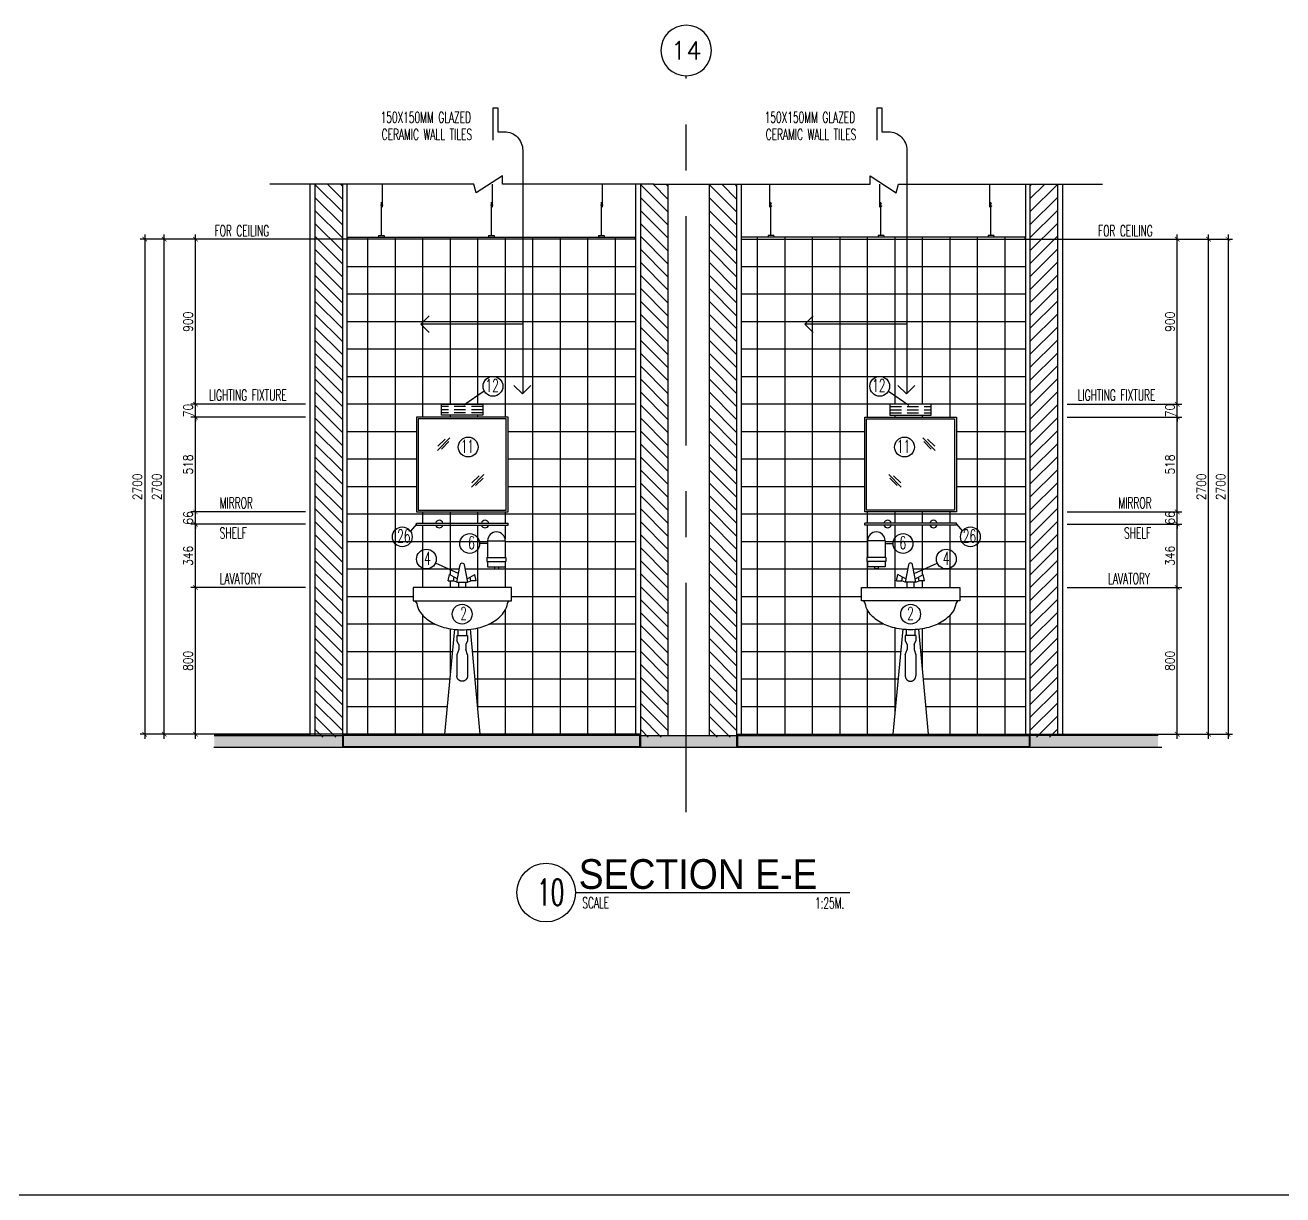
# Model space of a CAD drawing. Extents: x -263967 to -235090, y 196485 to 216410.
# Drawn here: x -257107 to -250248, y 196485 to 202864 of the extents above; entities that cross this region are included whole.
import ezdxf
from ezdxf.enums import TextEntityAlignment as Align

# ---------------------------------------------------------------- set-up
doc = ezdxf.new("R2010")
doc.units = 0
doc.header["$LTSCALE"] = 500
doc.header["$MEASUREMENT"] = 0
doc.linetypes.add('CENTERX2', pattern=[4, 2.5, -0.5, 0.5, -0.5])
doc.linetypes.add('HIDDEN2', pattern=[0.1875, 0.125, -0.0625])
doc.layers.get('0').update_dxf_attribs({"linetype": 'CONTINUOUS'})
doc.layers.get('DEFPOINTS').update_dxf_attribs({"linetype": 'CONTINUOUS'})
for name, color, linetype in [('AX-CR', 2, 'CONTINUOUS'), ('AX-TXT', 2, 'CONTINUOUS'), ('AXES', 11, 'CENTERX2'), ('Dimout', 4, 'CONTINUOUS'), ('DW', 7, 'CONTINUOUS'), ('ELE', 3, 'CONTINUOUS'), ('ELV', 7, 'CONTINUOUS'), ('FIX', 2, 'CONTINUOUS'), ('HATCH', 8, 'CONTINUOUS'), ('HatchA', 11, 'CONTINUOUS'), ('Plaster', 7, 'CONTINUOUS'), ('SANI', 2, 'CONTINUOUS'), ('Tile', 5, 'CONTINUOUS'), ('TITLE', 1, 'CONTINUOUS'), ('TXT', 2, 'CONTINUOUS'), ('TXT1', 2, 'CONTINUOUS'), ('WALL', 6, 'CONTINUOUS'), ('WallPartition', 2, 'CONTINUOUS'), ('Windows', 9, 'CONTINUOUS')]:
    doc.layers.add(name, color=color, linetype=linetype)
doc.styles.add('DIM', font='simplex.shx', dxfattribs={"width": 0.85})
doc.styles.add('ROMANS', font='romans.shx', dxfattribs={"width": 0.6})
doc.styles.add('TTXT', font='swisse.ttf', dxfattribs={"width": 0.9})
doc.dimstyles.new('DIM1-25', dxfattribs={"dimscale": 25, "dimtxt": 2, "dimasz": 1, "dimexe": 1, "dimexo": 1, "dimgap": 0.6, "dimtad": 1, "dimdec": 0, "dimdsep": 46, "dimtxsty": 'DIM', "dimblk1": 'ARCHTICK', "dimblk2": 'ARCHTICK', "dimsah": 1, "dimcen": 0.09, "dimdle": 1, "dimclrd": 256, "dimclrt": 2, "dimadec": 0, "dimazin": 0, "dimtfac": 1, "dimtdec": 0, "dimtix": 1, "dimtmove": 1, "dimatfit": 3, "dimldrblk": 'ARCHTICK', "dimfxl": 0, "dimtvp": 2, "dimtolj": 1, "dimtzin": 0, "dimarcsym": 0})

# ---------------------------------------------------------------- blocks, each defined once
blk = doc.blocks.new('walling')
at = {"layer": 'ELV'}
blk.add_line((0.1363, -1.1797), (-0.4198, -1.1797), dxfattribs=at)
blk.add_lwpolyline([(-0.025, -0.176), (-0.025, 0), (0, 0), (0, -0.1306), (0.0363, -0.1306, -0.414214), (0.1363, -0.2306), (0.1363, -1.5582)], format="xyb", dxfattribs=at)
at = {"layer": 'WALL'}
for p, q in [((-0.4198, -1.1797), (-0.3736, -1.1334)), ((-0.4198, -1.1797), (-0.3736, -1.2259)), ((0.1345, -1.56), (0.0882, -1.5137)), ((0.1345, -1.56), (0.1808, -1.5137))]:
    blk.add_line(p, q, dxfattribs=at)
at = {"layer": 'TXT', "style": 'ROMANS', "width": 0.6}
for s, p in [('150X150MM GLAZED', (-0.639, -0.0816)), ('CERAMIC WALL TILES', (-0.6331, -0.1746))]:
    blk.add_text(s, height=0.06, dxfattribs=at).set_placement(p)
blk = doc.blocks.new('A0-BOX')
at = {"layer": 'TITLE'}
blk.add_line((0, 0), (113.3, 0), dxfattribs=at)
blk = doc.blocks.new('_ARCHTICK')
at = {"color": 0, "linetype": 'ByBlock', "const_width": 0.15}
blk.add_lwpolyline([(-0.5, -0.5), (0.5, 0.5)], dxfattribs=at)
blk = doc.blocks.new('*D272')
at = {"layer": 'DEFPOINTS', "color": 0}
for p in [(-256178.7, 201697.2), (-255205.2, 201697.2), (-255554.3, 200797.2)]:
    blk.add_point(p, dxfattribs=at)
at = {"layer": 'Dimout', "color": 0, "lineweight": -2}
for p, q in [((-255230.2, 201697.2), (-256203.7, 201697.2)), ((-255579.3, 200797.2), (-256203.7, 200797.2))]:
    blk.add_line(p, q, dxfattribs=at)
at = {"layer": 'Dimout', "lineweight": -2}
blk.add_line((-256178.7, 200772.2), (-256178.7, 201722.2), dxfattribs=at)
at = {"layer": 'Dimout', "lineweight": -2, "xscale": 25, "yscale": 25, "zscale": 25}
for p, rotation in [((-256178.7, 201697.2), 90), ((-256178.7, 200797.2), 270)]:
    blk.add_blockref('_ARCHTICK', p, dxfattribs=dict(at, rotation=rotation))
at = {"layer": 'Dimout', "color": 2, "insert": (-256218.7, 201247.2), "char_height": 50, "attachment_point": 5, "rotation": 90, "style": 'DIM'}
blk.add_mtext('\\A1;900', dxfattribs=at)
blk = doc.blocks.new('*D271')
at = {"layer": 'DEFPOINTS', "color": 0}
for p in [(-256349.6, 201697.2), (-256455.4, 198997.2), (-256349.6, 198997.2)]:
    blk.add_point(p, dxfattribs=at)
at = {"layer": 'Dimout', "color": 0, "lineweight": -2}
for p, q in [((-256374.6, 201697.2), (-256480.4, 201697.2)), ((-256374.6, 198997.2), (-256480.4, 198997.2))]:
    blk.add_line(p, q, dxfattribs=at)
at = {"layer": 'Dimout', "lineweight": -2}
blk.add_line((-256455.4, 201722.2), (-256455.4, 198972.2), dxfattribs=at)
at = {"layer": 'Dimout', "lineweight": -2, "xscale": 25, "yscale": 25, "zscale": 25}
for p, rotation in [((-256455.4, 201697.2), 90), ((-256455.4, 198997.2), 270)]:
    blk.add_blockref('_ARCHTICK', p, dxfattribs=dict(at, rotation=rotation))
at = {"layer": 'Dimout', "color": 2, "insert": (-256495.4, 200347.2), "char_height": 50, "attachment_point": 5, "rotation": 90, "style": 'DIM'}
blk.add_mtext('\\A1;2700', dxfattribs=at)
blk = doc.blocks.new('*D270')
at = {"layer": 'DEFPOINTS', "color": 0}
for p in [(-256349.6, 201697.2), (-255205.2, 201697.2), (-255175.4, 198997.2)]:
    blk.add_point(p, dxfattribs=at)
at = {"layer": 'Dimout', "color": 0, "lineweight": -2}
for p, q in [((-255230.2, 201697.2), (-256374.6, 201697.2)), ((-255200.4, 198997.2), (-256374.6, 198997.2))]:
    blk.add_line(p, q, dxfattribs=at)
at = {"layer": 'Dimout', "lineweight": -2}
blk.add_line((-256349.6, 198972.2), (-256349.6, 201722.2), dxfattribs=at)
at = {"layer": 'Dimout', "lineweight": -2, "xscale": 25, "yscale": 25, "zscale": 25}
for p, rotation in [((-256349.6, 201697.2), 90), ((-256349.6, 198997.2), 270)]:
    blk.add_blockref('_ARCHTICK', p, dxfattribs=dict(at, rotation=rotation))
at = {"layer": 'Dimout', "color": 2, "insert": (-256389.6, 200347.2), "char_height": 50, "attachment_point": 5, "rotation": 90, "style": 'DIM'}
blk.add_mtext('\\A1;2700', dxfattribs=at)
blk = doc.blocks.new('A$C753C42D5')
at = {"layer": 'SANI', "linetype": 'Continuous'}
for p, q in [((0.2568, 0.9248), (0.2394, 0.8287)), ((0.2968, 0.8287), (0.2793, 0.9248)), ((0.1923, 0.8373), (0.1985, 0.8714)), ((0.1923, 0.8373), (0.2215, 0.8373)), ((0.225, 0.8568), (0.1985, 0.8714)), ((0.2215, 0.8373), (0.225, 0.8568)), ((0.2394, 0.8287), (0.2215, 0.8373)), ((0.2429, 0.8483), (0.225, 0.8568)), ((0.2968, 0.8287), (0.2394, 0.8287)), ((0.2489, 0.8), (0.2489, 0.8287)), ((0.2872, 0.8), (0.2872, 0.8287)), ((0.2933, 0.8483), (0.3112, 0.8568)), ((0.2968, 0.8287), (0.3147, 0.8373)), ((0.3112, 0.8568), (0.3377, 0.8714)), ((0.3147, 0.8373), (0.3112, 0.8568)), ((0.3439, 0.8373), (0.3147, 0.8373)), ((0.3439, 0.8373), (0.3377, 0.8714)), ((0.2252, 0.5724), (0.1713, 0)), ((0.3109, 0.5724), (0.3648, 0))]:
    blk.add_line(p, q, dxfattribs=at)
at = {"layer": 'SANI', "linetype": 'HIDDEN2'}
for p, q in [((0.2441, 0.57), (0.2441, 0.5382)), ((0.292, 0.57), (0.292, 0.5382)), ((0.2968, 0.5382), (0.2394, 0.5382)), ((0.2394, 0.5382), (0.2394, 0.5094)), ((0.2394, 0.5094), (0.2489, 0.4903)), ((0.2489, 0.4903), (0.2489, 0.4616)), ((0.2872, 0.4903), (0.2968, 0.5094)), ((0.2872, 0.4903), (0.2872, 0.4616)), ((0.2968, 0.5382), (0.2968, 0.5094)), ((0.2394, 0.4328), (0.2489, 0.4616)), ((0.2394, 0.4328), (0.2394, 0.3179)), ((0.2872, 0.4616), (0.2968, 0.4328)), ((0.2968, 0.4328), (0.2968, 0.3179))]:
    blk.add_line(p, q, dxfattribs=at)
at = {"layer": 'SANI', "linetype": 'Continuous'}
blk.add_lwpolyline([(0.5362, 0.8), (0.5362, 0.789), (0.5362, 0.7282), (0, 0.7282), (0, 0.789), (0, 0.8)], close=True, dxfattribs=at)
for points in [[(0.5158, 0.7124, -0.107261), (0.5003, 0.6716, -0.107169), (0.4442, 0.6162, -0.077294), (0.3677, 0.5829, -0.06439), (0.2685, 0.57, -0.06439), (0.1694, 0.5829, -0.077294), (0.0929, 0.6162, -0.107169), (0.0368, 0.6716, -0.107938), (0.0212, 0.7126, -0.000994)], [(0.517, 0.7282, -0.000994), (0.517, 0.7278, -0.145509)]]:
    blk.add_lwpolyline(points, format="xyb", dxfattribs=at)
for centre, radius, start, end in [((0.2681, 0.9226), 0.0115, 9.52728, 170.47272), ((0.0024, 0.709), 0.0191, 10.80776, 88.49148), ((0.5347, 0.709), 0.0191, 89.19364, 170.01956)]:
    blk.add_arc(centre, radius, start, end, dxfattribs=at)
at = {"layer": 'SANI', "linetype": 'HIDDEN2'}
blk.add_arc((0.2681, 0.3179), 0.0287, 180, 0, dxfattribs=at)
blk = doc.blocks.new('*D269')
at = {"layer": 'DEFPOINTS', "color": 0}
for p in [(-256178.7, 200797.2), (-255554.3, 200797.2), (-255554.3, 200727.2)]:
    blk.add_point(p, dxfattribs=at)
at = {"layer": 'Dimout', "color": 0, "lineweight": -2}
for p, q in [((-255579.3, 200797.2), (-256203.7, 200797.2)), ((-255579.3, 200727.2), (-256203.7, 200727.2))]:
    blk.add_line(p, q, dxfattribs=at)
at = {"layer": 'Dimout', "lineweight": -2}
for p, q in [((-256178.7, 200797.2), (-256178.7, 200822.2)), ((-256178.7, 200727.2), (-256178.7, 200797.2)), ((-256178.7, 200727.2), (-256178.7, 200702.2))]:
    blk.add_line(p, q, dxfattribs=at)
at = {"layer": 'Dimout', "lineweight": -2, "xscale": 25, "yscale": 25, "zscale": 25}
for p, rotation in [((-256178.7, 200797.2), 270), ((-256178.7, 200727.2), 90)]:
    blk.add_blockref('_ARCHTICK', p, dxfattribs=dict(at, rotation=rotation))
at = {"layer": 'Dimout', "color": 2, "insert": (-256218.7, 200762.2), "char_height": 50, "attachment_point": 5, "rotation": 90, "style": 'DIM'}
blk.add_mtext('\\A1;70', dxfattribs=at)
blk = doc.blocks.new('*D268')
at = {"layer": 'DEFPOINTS', "color": 0}
for p in [(-256178.7, 200209.5), (-255554.3, 200209.5), (-255554.3, 200143.6)]:
    blk.add_point(p, dxfattribs=at)
at = {"layer": 'Dimout', "lineweight": -2}
for p, q in [((-256178.7, 200209.5), (-256178.7, 200234.5)), ((-256178.7, 200143.6), (-256178.7, 200209.5)), ((-256178.7, 200143.6), (-256178.7, 200118.6))]:
    blk.add_line(p, q, dxfattribs=at)
at = {"layer": 'Dimout', "color": 0, "lineweight": -2}
for p, q in [((-255579.3, 200209.5), (-256203.7, 200209.5)), ((-255579.3, 200143.6), (-256203.7, 200143.6))]:
    blk.add_line(p, q, dxfattribs=at)
at = {"layer": 'Dimout', "lineweight": -2, "xscale": 25, "yscale": 25, "zscale": 25}
for p, rotation in [((-256178.7, 200209.5), 270), ((-256178.7, 200143.6), 90)]:
    blk.add_blockref('_ARCHTICK', p, dxfattribs=dict(at, rotation=rotation))
at = {"layer": 'Dimout', "color": 2, "insert": (-256218.7, 200176.6), "char_height": 50, "attachment_point": 5, "rotation": 90, "style": 'DIM'}
blk.add_mtext('\\A1;66', dxfattribs=at)
blk = doc.blocks.new('*D267')
at = {"layer": 'DEFPOINTS', "color": 0}
for p in [(-256178.7, 200143.6), (-255554.3, 200143.6), (-255554.3, 199797.2)]:
    blk.add_point(p, dxfattribs=at)
at = {"layer": 'Dimout', "lineweight": -2}
blk.add_line((-256178.7, 199772.2), (-256178.7, 200168.6), dxfattribs=at)
at = {"layer": 'Dimout', "color": 0, "lineweight": -2}
for p, q in [((-255579.3, 200143.6), (-256203.7, 200143.6)), ((-255579.3, 199797.2), (-256203.7, 199797.2))]:
    blk.add_line(p, q, dxfattribs=at)
at = {"layer": 'Dimout', "lineweight": -2, "xscale": 25, "yscale": 25, "zscale": 25}
for p, rotation in [((-256178.7, 200143.6), 90), ((-256178.7, 199797.2), 270)]:
    blk.add_blockref('_ARCHTICK', p, dxfattribs=dict(at, rotation=rotation))
at = {"layer": 'Dimout', "color": 2, "insert": (-256218.7, 199970.4), "char_height": 50, "attachment_point": 5, "rotation": 90, "style": 'DIM'}
blk.add_mtext('\\A1;346', dxfattribs=at)
blk = doc.blocks.new('*D266')
at = {"layer": 'DEFPOINTS', "color": 0}
for p in [(-256178.7, 199797.2), (-255554.3, 199797.2), (-255175.4, 198997.2)]:
    blk.add_point(p, dxfattribs=at)
at = {"layer": 'Dimout', "lineweight": -2}
blk.add_line((-256178.7, 198972.2), (-256178.7, 199822.2), dxfattribs=at)
at = {"layer": 'Dimout', "color": 0, "lineweight": -2}
for p, q in [((-255579.3, 199797.2), (-256203.7, 199797.2)), ((-255200.4, 198997.2), (-256203.7, 198997.2))]:
    blk.add_line(p, q, dxfattribs=at)
at = {"layer": 'Dimout', "lineweight": -2, "xscale": 25, "yscale": 25, "zscale": 25}
for p, rotation in [((-256178.7, 199797.2), 90), ((-256178.7, 198997.2), 270)]:
    blk.add_blockref('_ARCHTICK', p, dxfattribs=dict(at, rotation=rotation))
at = {"layer": 'Dimout', "color": 2, "insert": (-256218.7, 199397.2), "char_height": 50, "attachment_point": 5, "rotation": 90, "style": 'DIM'}
blk.add_mtext('\\A1;800', dxfattribs=at)
blk = doc.blocks.new('*D265')
at = {"layer": 'DEFPOINTS', "color": 0}
for p in [(-256178.7, 200727.2), (-255554.3, 200727.2), (-255554.3, 200209.5)]:
    blk.add_point(p, dxfattribs=at)
at = {"layer": 'Dimout', "color": 0, "lineweight": -2}
for p, q in [((-255579.3, 200727.2), (-256203.7, 200727.2)), ((-255579.3, 200209.5), (-256203.7, 200209.5))]:
    blk.add_line(p, q, dxfattribs=at)
at = {"layer": 'Dimout', "lineweight": -2}
blk.add_line((-256178.7, 200184.5), (-256178.7, 200752.2), dxfattribs=at)
at = {"layer": 'Dimout', "lineweight": -2, "xscale": 25, "yscale": 25, "zscale": 25}
for p, rotation in [((-256178.7, 200727.2), 90), ((-256178.7, 200209.5), 270)]:
    blk.add_blockref('_ARCHTICK', p, dxfattribs=dict(at, rotation=rotation))
at = {"layer": 'Dimout', "color": 2, "insert": (-256218.7, 200468.4), "char_height": 50, "attachment_point": 5, "rotation": 90, "style": 'DIM'}
blk.add_mtext('\\A1;518', dxfattribs=at)
blk = doc.blocks.new('GAN')
for p, q in [((-0.0212, 0.1644), (-0.0212, 0.29)), ((-0.0155, 0.01), (-0.0155, 0.1918)), ((0, 0.01), (-0.031, 0.01)), ((-0.031, 0.01), (-0.031, 0)), ((0, 0.01), (0, 0))]:
    blk.add_line(p, q)
blk.add_lwpolyline([(-0.0118, 0.184), (-0.024, 0.1754), (-0.0113, 0.1703)])
blk = doc.blocks.new('AXU')
at = {"layer": 'AX-CR'}
blk.add_circle((0, 350), 350, dxfattribs=at)
at = {"layer": 'AX-TXT', "style": 'ROMANS'}
blk.add_attdef('AX', text='', height=250, dxfattribs=at).set_placement((0, 350), align=Align.MIDDLE)
blk = doc.blocks.new('*D258')
at = {"layer": 'DEFPOINTS', "color": 0}
for p in [(-251797.5, 201697.2), (-250653.1, 201697.2), (-251827.2, 198997.2)]:
    blk.add_point(p, dxfattribs=at)
at = {"layer": 'Dimout', "color": 0, "lineweight": -2}
for p, q in [((-251772.5, 201697.2), (-250628.1, 201697.2)), ((-251802.2, 198997.2), (-250628.1, 198997.2))]:
    blk.add_line(p, q, dxfattribs=at)
at = {"layer": 'Dimout', "lineweight": -2}
blk.add_line((-250653.1, 198972.2), (-250653.1, 201722.2), dxfattribs=at)
at = {"layer": 'Dimout', "lineweight": -2, "xscale": 25, "yscale": 25, "zscale": 25}
for p, rotation in [((-250653.1, 201697.2), 90), ((-250653.1, 198997.2), 270)]:
    blk.add_blockref('_ARCHTICK', p, dxfattribs=dict(at, rotation=rotation))
at = {"layer": 'Dimout', "color": 2, "insert": (-250693.1, 200347.2), "char_height": 50, "attachment_point": 5, "rotation": 90, "style": 'DIM'}
blk.add_mtext('\\A1;2700', dxfattribs=at)
blk = doc.blocks.new('*D257')
at = {"layer": 'DEFPOINTS', "color": 0}
for p in [(-250653.1, 201697.2), (-250653.1, 198997.2), (-250547.3, 198997.2)]:
    blk.add_point(p, dxfattribs=at)
at = {"layer": 'Dimout', "color": 0, "lineweight": -2}
for p, q in [((-250628.1, 201697.2), (-250522.3, 201697.2)), ((-250628.1, 198997.2), (-250522.3, 198997.2))]:
    blk.add_line(p, q, dxfattribs=at)
at = {"layer": 'Dimout', "lineweight": -2}
blk.add_line((-250547.3, 201722.2), (-250547.3, 198972.2), dxfattribs=at)
at = {"layer": 'Dimout', "lineweight": -2, "xscale": 25, "yscale": 25, "zscale": 25}
for p, rotation in [((-250547.3, 201697.2), 90), ((-250547.3, 198997.2), 270)]:
    blk.add_blockref('_ARCHTICK', p, dxfattribs=dict(at, rotation=rotation))
at = {"layer": 'Dimout', "color": 2, "insert": (-250587.3, 200347.2), "char_height": 50, "attachment_point": 5, "rotation": 90, "style": 'DIM'}
blk.add_mtext('\\A1;2700', dxfattribs=at)
blk = doc.blocks.new('*D256')
at = {"layer": 'DEFPOINTS', "color": 0}
for p in [(-251797.5, 201697.2), (-250824, 201697.2), (-251450.3, 200797.2)]:
    blk.add_point(p, dxfattribs=at)
at = {"layer": 'Dimout', "color": 0, "lineweight": -2}
for p, q in [((-251772.5, 201697.2), (-250799, 201697.2)), ((-251425.3, 200797.2), (-250799, 200797.2))]:
    blk.add_line(p, q, dxfattribs=at)
at = {"layer": 'Dimout', "lineweight": -2}
blk.add_line((-250824, 200772.2), (-250824, 201722.2), dxfattribs=at)
at = {"layer": 'Dimout', "lineweight": -2, "xscale": 25, "yscale": 25, "zscale": 25}
for p, rotation in [((-250824, 201697.2), 90), ((-250824, 200797.2), 270)]:
    blk.add_blockref('_ARCHTICK', p, dxfattribs=dict(at, rotation=rotation))
at = {"layer": 'Dimout', "color": 2, "insert": (-250864, 201247.2), "char_height": 50, "attachment_point": 5, "rotation": 90, "style": 'DIM'}
blk.add_mtext('\\A1;900', dxfattribs=at)
blk = doc.blocks.new('*D255')
at = {"layer": 'DEFPOINTS', "color": 0}
for p in [(-251450.3, 200727.2), (-250824, 200727.2), (-251450.3, 200209.5)]:
    blk.add_point(p, dxfattribs=at)
at = {"layer": 'Dimout', "color": 0, "lineweight": -2}
for p, q in [((-251425.3, 200727.2), (-250799, 200727.2)), ((-251425.3, 200209.5), (-250799, 200209.5))]:
    blk.add_line(p, q, dxfattribs=at)
at = {"layer": 'Dimout', "lineweight": -2}
blk.add_line((-250824, 200184.5), (-250824, 200752.2), dxfattribs=at)
at = {"layer": 'Dimout', "lineweight": -2, "xscale": 25, "yscale": 25, "zscale": 25}
for p, rotation in [((-250824, 200727.2), 90), ((-250824, 200209.5), 270)]:
    blk.add_blockref('_ARCHTICK', p, dxfattribs=dict(at, rotation=rotation))
at = {"layer": 'Dimout', "color": 2, "insert": (-250864, 200468.4), "char_height": 50, "attachment_point": 5, "rotation": 90, "style": 'DIM'}
blk.add_mtext('\\A1;518', dxfattribs=at)
blk = doc.blocks.new('*D254')
at = {"layer": 'DEFPOINTS', "color": 0}
for p in [(-251450.3, 199797.2), (-250824, 199797.2), (-251827.2, 198997.2)]:
    blk.add_point(p, dxfattribs=at)
at = {"layer": 'Dimout', "lineweight": -2}
blk.add_line((-250824, 198972.2), (-250824, 199822.2), dxfattribs=at)
at = {"layer": 'Dimout', "color": 0, "lineweight": -2}
for p, q in [((-251425.3, 199797.2), (-250799, 199797.2)), ((-251802.2, 198997.2), (-250799, 198997.2))]:
    blk.add_line(p, q, dxfattribs=at)
at = {"layer": 'Dimout', "lineweight": -2, "xscale": 25, "yscale": 25, "zscale": 25}
for p, rotation in [((-250824, 199797.2), 90), ((-250824, 198997.2), 270)]:
    blk.add_blockref('_ARCHTICK', p, dxfattribs=dict(at, rotation=rotation))
at = {"layer": 'Dimout', "color": 2, "insert": (-250864, 199397.2), "char_height": 50, "attachment_point": 5, "rotation": 90, "style": 'DIM'}
blk.add_mtext('\\A1;800', dxfattribs=at)
blk = doc.blocks.new('*D253')
at = {"layer": 'DEFPOINTS', "color": 0}
for p in [(-251450.3, 200143.6), (-250824, 200143.6), (-251450.3, 199797.2)]:
    blk.add_point(p, dxfattribs=at)
at = {"layer": 'Dimout', "lineweight": -2}
blk.add_line((-250824, 199772.2), (-250824, 200168.6), dxfattribs=at)
at = {"layer": 'Dimout', "color": 0, "lineweight": -2}
for p, q in [((-251425.3, 200143.6), (-250799, 200143.6)), ((-251425.3, 199797.2), (-250799, 199797.2))]:
    blk.add_line(p, q, dxfattribs=at)
at = {"layer": 'Dimout', "lineweight": -2, "xscale": 25, "yscale": 25, "zscale": 25}
for p, rotation in [((-250824, 200143.6), 90), ((-250824, 199797.2), 270)]:
    blk.add_blockref('_ARCHTICK', p, dxfattribs=dict(at, rotation=rotation))
at = {"layer": 'Dimout', "color": 2, "insert": (-250864, 199970.4), "char_height": 50, "attachment_point": 5, "rotation": 90, "style": 'DIM'}
blk.add_mtext('\\A1;346', dxfattribs=at)
blk = doc.blocks.new('*D252')
at = {"layer": 'DEFPOINTS', "color": 0}
for p in [(-251450.3, 200209.5), (-250824, 200209.5), (-251450.3, 200143.6)]:
    blk.add_point(p, dxfattribs=at)
at = {"layer": 'Dimout', "lineweight": -2}
for p, q in [((-250824, 200209.5), (-250824, 200234.5)), ((-250824, 200143.6), (-250824, 200209.5)), ((-250824, 200143.6), (-250824, 200118.6))]:
    blk.add_line(p, q, dxfattribs=at)
at = {"layer": 'Dimout', "color": 0, "lineweight": -2}
for p, q in [((-251425.3, 200209.5), (-250799, 200209.5)), ((-251425.3, 200143.6), (-250799, 200143.6))]:
    blk.add_line(p, q, dxfattribs=at)
at = {"layer": 'Dimout', "lineweight": -2, "xscale": 25, "yscale": 25, "zscale": 25}
for p, rotation in [((-250824, 200209.5), 270), ((-250824, 200143.6), 90)]:
    blk.add_blockref('_ARCHTICK', p, dxfattribs=dict(at, rotation=rotation))
at = {"layer": 'Dimout', "color": 2, "insert": (-250864, 200176.6), "char_height": 50, "attachment_point": 5, "rotation": 90, "style": 'DIM'}
blk.add_mtext('\\A1;66', dxfattribs=at)
blk = doc.blocks.new('*D251')
at = {"layer": 'DEFPOINTS', "color": 0}
for p in [(-251450.3, 200797.2), (-250824, 200797.2), (-251450.3, 200727.2)]:
    blk.add_point(p, dxfattribs=at)
at = {"layer": 'Dimout', "color": 0, "lineweight": -2}
for p, q in [((-251425.3, 200797.2), (-250799, 200797.2)), ((-251425.3, 200727.2), (-250799, 200727.2))]:
    blk.add_line(p, q, dxfattribs=at)
at = {"layer": 'Dimout', "lineweight": -2}
for p, q in [((-250824, 200797.2), (-250824, 200822.2)), ((-250824, 200727.2), (-250824, 200797.2)), ((-250824, 200727.2), (-250824, 200702.2))]:
    blk.add_line(p, q, dxfattribs=at)
at = {"layer": 'Dimout', "lineweight": -2, "xscale": 25, "yscale": 25, "zscale": 25}
for p, rotation in [((-250824, 200797.2), 270), ((-250824, 200727.2), 90)]:
    blk.add_blockref('_ARCHTICK', p, dxfattribs=dict(at, rotation=rotation))
at = {"layer": 'Dimout', "color": 2, "insert": (-250864, 200762.2), "char_height": 50, "attachment_point": 5, "rotation": 90, "style": 'DIM'}
blk.add_mtext('\\A1;70', dxfattribs=at)

msp = doc.modelspace()

# ---------------------------------------------------------------- hatches: boundary and pattern name
at = {"layer": 'HatchA'}
h = msp.add_hatch(dxfattribs=at)
h.set_pattern_fill('ANSI31', color=256, scale=400, style=0)
h.set_pattern_definition([(135, (-463244.975, -1469.47), (35.355339, 35.355339), [])])
h.paths.add_polyline_path([(-255527.3, 201997.2), (-255377.3, 201997.2), (-255377.3, 198982.2), (-255527.3, 198982.2)])
h = msp.add_hatch(dxfattribs=at)
h.set_pattern_fill('ANSI31', color=256, scale=400, style=0)
h.set_pattern_definition([(135, (-461469.975, -1469.47), (35.355339, 35.355339), [])])
h.paths.add_polyline_path([(-253752.3, 201997.2), (-253602.3, 201997.2), (-253602.3, 198982.2), (-253752.3, 198982.2)])
h = msp.add_hatch(dxfattribs=at)
h.set_pattern_fill('ANSI31', color=256, scale=400, style=0)
h.set_pattern_definition([(135, (-461094.975, -1469.47), (35.355339, 35.355339), [])])
h.paths.add_polyline_path([(-253377.3, 201997.2), (-253227.3, 201997.2), (-253227.3, 198982.2), (-253377.3, 198982.2)])
h = msp.add_hatch(dxfattribs=at)
h.set_pattern_fill('ANSI31', color=256, scale=400, style=0)
h.set_pattern_definition([(45, (-43759.71, -1469.47), (-35.355339, 35.355339), [])])
h.paths.add_polyline_path([(-251477.3, 201997.2), (-251627.3, 201997.2), (-251627.3, 198982.2), (-251477.3, 198982.2)])
at = {"layer": 'Windows'}
h = msp.add_hatch(dxfattribs=at)
h.set_pattern_fill('AR-SAND', color=256, scale=25, style=0)
h.set_pattern_definition([(37.5, (-754.01, 0), (-1.574834, 48.170594), [0, -38, 0, -42.5, 0, -40.625]), (7.5, (-754.01, 0), (44.244418, 70.553652), [0, -20.5, 0, -34.25, 0, -13.125]), (327.5, (-784.76, 0), (77.8535465, 0.1414763), [0, -12.5, 0, -45, 0, -58.75]), (317.5, (-784.76, 0), (75.153165, 21.941889), [0, -6.25, 0, -29.5, 0, -33.75])])
h.paths.add_polyline_path([(-255377.3, 198991.2), (-256076.2, 198991.2), (-256076.2, 198927.2), (-255377.3, 198927.2)])
h.paths.add_polyline_path([(-253756.3, 198991.2), (-255373.3, 198991.2), (-255373.3, 198931.2), (-253756.3, 198931.2)])
h.paths.add_polyline_path([(-253502.3, 198991.2), (-253752.3, 198991.2), (-253752.3, 198927.2), (-253502.3, 198927.2)])
h.paths.add_polyline_path([(-253227.3, 198991.2), (-253502.3, 198991.2), (-253502.3, 198927.2), (-253227.3, 198927.2)])
h.paths.add_polyline_path([(-251631.3, 198991.2), (-253223.3, 198991.2), (-253223.3, 198931.2), (-251631.3, 198931.2)])
h.paths.add_polyline_path([(-250928.5, 198991.2), (-251627.3, 198991.2), (-251627.3, 198927.2), (-250928.5, 198927.2)])

# ---------------------------------------------------------------- linework, layer by layer
for p, q in [((-255348.6, 201707.2), (-253783.1, 201707.2)), ((-251656.1, 201707.2), (-253202.3, 201707.2))]:
    msp.add_line(p, q)
at = {"layer": 'AXES'}
msp.add_line((-253502.3, 198572.5), (-253502.3, 202588.3), dxfattribs=at)
at = {"layer": 'DW'}
for p, q in [((-254603.2, 200868.6), (-254715.3, 200792.8)), ((-252399.5, 200868.6), (-252287.4, 200792.8)), ((-254974, 200143.6), (-255006.5, 200104.9)), ((-252028.7, 200143.6), (-251996.2, 200104.9)), ((-254585.1, 200037.3), (-254629, 200037.3)), ((-252417.5, 200037.3), (-252373.7, 200037.3)), ((-254744, 199874), (-254869.8, 199930.4)), ((-252258.7, 199874), (-252132.9, 199930.4))]:
    msp.add_line(p, q, dxfattribs=at)
at = {"layer": 'ELE'}
for points in [[(-253678.3, 201997.2), (-254505, 201997.2), (-254505, 202042.4), (-254648.4, 201949), (-254660.3, 201997.2), (-254660.3, 201997.2), (-255772.2, 201997.2)], [(-253676.3, 201997.2), (-252499.7, 201997.2), (-252499.7, 202042.4), (-252356.3, 201949), (-252344.4, 201997.2), (-252344.4, 201997.2), (-251232.5, 201997.2)]]:
    msp.add_lwpolyline(points, dxfattribs=at)
at = {"layer": 'FIX'}
for p, q in [((-254858.7, 200545.2), (-254791.1, 200612.9)), ((-254856.3, 200567.4), (-254816.9, 200606.7)), ((-254836.6, 200552.6), (-254796, 200593.2)), ((-252144, 200545.2), (-252211.6, 200612.9)), ((-252166.1, 200552.6), (-252206.7, 200593.2)), ((-252146.4, 200567.4), (-252185.8, 200606.7)), ((-254673.1, 200345.5), (-254605.4, 200413.2)), ((-254670.6, 200367.6), (-254631.3, 200407)), ((-254651, 200352.9), (-254610.4, 200393.5)), ((-252329.6, 200345.5), (-252397.2, 200413.2)), ((-252351.7, 200352.9), (-252392.3, 200393.5)), ((-252332, 200367.6), (-252371.4, 200407))]:
    msp.add_line(p, q, dxfattribs=at)
at = {"layer": 'FIX', "color": 2}
for p, q in [((-254974, 200138.2), (-254974, 200149)), ((-254974, 200149), (-254474, 200149)), ((-254974, 200138.2), (-254474, 200138.2)), ((-254474, 200138.2), (-254474, 200149)), ((-252028.7, 200149), (-252528.7, 200149)), ((-252528.7, 200138.2), (-252528.7, 200149)), ((-252028.7, 200138.2), (-252528.7, 200138.2)), ((-252028.7, 200138.2), (-252028.7, 200149))]:
    msp.add_line(p, q, dxfattribs=at)
for points in [[(-254974, 200727.2), (-254974, 200209.5), (-254474, 200209.5), (-254474, 200727.2)], [(-254964, 200717.2), (-254964, 200219.5), (-254484, 200219.5), (-254484, 200717.2)], [(-252028.7, 200727.2), (-252028.7, 200209.5), (-252528.7, 200209.5), (-252528.7, 200727.2)], [(-252038.7, 200717.2), (-252038.7, 200219.5), (-252518.7, 200219.5), (-252518.7, 200717.2)]]:
    msp.add_lwpolyline(points, close=True, dxfattribs=at)
for centre in [(-254556, 200894.7), (-252446.7, 200894.7), (-254691.2, 200563.7), (-252311.5, 200563.7), (-255050.6, 200073.8), (-254683, 200037.3), (-252319.7, 200037.3), (-251952.1, 200073.8), (-254919, 199952.5), (-252083.6, 199952.5), (-254724.3, 199652.1), (-252278.4, 199652.1)]:
    msp.add_circle(centre, 54, dxfattribs=at)
for centre, start, end in [((-254849, 200143.6), 15.20227, 164.79773), ((-254599, 200143.6), 15.20227, 164.79773), ((-252403.7, 200143.6), 15.20227, 164.79773), ((-252153.7, 200143.6), 15.20227, 164.79773), ((-254849, 200143.6), 195.20227, 344.79773), ((-254599, 200143.6), 195.20227, 344.79773), ((-252403.7, 200143.6), 195.20227, 344.79773), ((-252153.7, 200143.6), 195.20227, 344.79773)]:
    msp.add_arc(centre, 20.6, start, end, dxfattribs=at)
at = {"layer": 'HATCH', "linetype": 'HIDDEN2'}
for p, q in [((-254611.5, 200785.2), (-254836.5, 200785.2)), ((-252391.2, 200785.2), (-252166.2, 200785.2)), ((-254611.5, 200767.2), (-254836.5, 200767.2)), ((-254611.5, 200749.2), (-254836.5, 200749.2)), ((-252391.2, 200767.2), (-252166.2, 200767.2)), ((-252391.2, 200749.2), (-252166.2, 200749.2))]:
    msp.add_line(p, q, dxfattribs=at)
at = {"layer": 'Plaster'}
for p, q in [((-255554.3, 201997.2), (-255554.3, 198991.2)), ((-255352.3, 201997.2), (-255352.3, 198997.2)), ((-253779.3, 201997.2), (-253779.3, 198997.2)), ((-253202.3, 201997.2), (-253202.3, 198997.2)), ((-251652.3, 201997.2), (-251652.3, 198997.2)), ((-251450.3, 201997.2), (-251450.3, 198997.2)), ((-255348.6, 201707.2), (-255348.6, 201697.2)), ((-255348.6, 201707.2), (-255348.6, 201697.2)), ((-253783.1, 201707.2), (-253783.1, 201697.2)), ((-253783.1, 201707.2), (-253783.1, 201697.2)), ((-251656.1, 201707.2), (-251656.1, 201697.2)), ((-251656.1, 201707.2), (-251656.1, 201697.2)), ((-256076.2, 198994.2), (-255554.3, 198994.2)), ((-253752.3, 198997.2), (-255377.3, 198997.2)), ((-253752.3, 198991.2), (-255377.3, 198991.2)), ((-253227.3, 198997.2), (-251627.3, 198997.2)), ((-253227.3, 198991.2), (-251627.3, 198991.2)), ((-250928.5, 198994.2), (-251477.3, 198994.2))]:
    msp.add_line(p, q, dxfattribs=at)
at = {"layer": 'SANI'}
for p, q in [((-254856.6, 200727.2), (-254874.7, 200727.2)), ((-252146.1, 200727.2), (-252128, 200727.2)), ((-254585.1, 200052.9), (-254585.1, 199961.9)), ((-254585.1, 200052.9), (-254489.3, 200052.9)), ((-254489.3, 200052.9), (-254489.3, 199961.9)), ((-252417.5, 200052.9), (-252513.4, 200052.9)), ((-252513.4, 200052.9), (-252513.4, 199961.9)), ((-252417.5, 200052.9), (-252417.5, 199961.9)), ((-254589, 199961.9), (-254589, 199938.8)), ((-254589, 199961.9), (-254485.4, 199961.9)), ((-254485.4, 199961.9), (-254485.4, 199938.8)), ((-252413.7, 199961.9), (-252517.3, 199961.9)), ((-252517.3, 199961.9), (-252517.3, 199938.8)), ((-252413.7, 199961.9), (-252413.7, 199938.8)), ((-254589, 199938.8), (-254485.4, 199938.8)), ((-254585.1, 199938.8), (-254585.1, 199910.5)), ((-254585.1, 199910.5), (-254489.3, 199910.5)), ((-254547.7, 199910.5), (-254547.7, 199899)), ((-254547.7, 199899), (-254526.6, 199899)), ((-254526.6, 199910.5), (-254526.6, 199899)), ((-254489.3, 199938.8), (-254489.3, 199910.5)), ((-252413.7, 199938.8), (-252517.3, 199938.8)), ((-252513.4, 199938.8), (-252513.4, 199910.5)), ((-252417.5, 199910.5), (-252513.4, 199910.5)), ((-252476, 199910.5), (-252476, 199899)), ((-252454.9, 199899), (-252476, 199899)), ((-252454.9, 199910.5), (-252454.9, 199899)), ((-252417.5, 199938.8), (-252417.5, 199910.5))]:
    msp.add_line(p, q, dxfattribs=at)
at = {"layer": 'SANI', "color": 6}
msp.add_line((-254106.4, 198133.5), (-252610.3, 198133.5), dxfattribs=at)
at = {"layer": 'SANI'}
for points in [[(-254611.5, 200737.2), (-254836.5, 200737.2), (-254836.5, 200797.2), (-254611.5, 200797.2)], [(-252391.2, 200737.2), (-252166.2, 200737.2), (-252166.2, 200797.2), (-252391.2, 200797.2)]]:
    msp.add_lwpolyline(points, close=True, dxfattribs=at)
for centre in [(-254537.2, 200052.9), (-252465.5, 200052.9)]:
    msp.add_arc(centre, 47.9, 0, 180, dxfattribs=at)
at = {"layer": 'Tile'}
for p, q in [((-253779.3, 201697.2), (-255352.3, 201697.2)), ((-255239.8, 201707.2), (-255239.8, 198997.2)), ((-255089.8, 201707.2), (-255089.8, 198997.2)), ((-254939.8, 201707.2), (-254939.8, 200727.2)), ((-254789.8, 201707.2), (-254789.8, 200797.2)), ((-254639.8, 201707.2), (-254639.8, 200797.2)), ((-254489.8, 201707.2), (-254489.8, 200727.2)), ((-254339.8, 201707.2), (-254339.8, 198997.2)), ((-254189.8, 201707.2), (-254189.8, 198997.2)), ((-254039.8, 201707.2), (-254039.8, 198997.2)), ((-253889.8, 201707.2), (-253889.8, 198997.2)), ((-253202.3, 201697.2), (-251652.3, 201697.2)), ((-253114.8, 201707.2), (-253114.8, 198997.2)), ((-252964.8, 201707.2), (-252964.8, 198997.2)), ((-252814.8, 201707.2), (-252814.8, 198997.2)), ((-252664.8, 201707.2), (-252664.8, 198997.2)), ((-252514.8, 201707.2), (-252514.8, 200727.2)), ((-252364.8, 201707.2), (-252364.8, 200797.2)), ((-252214.8, 201707.2), (-252214.8, 200797.2)), ((-252064.8, 201707.2), (-252064.8, 200727.2)), ((-251914.8, 201707.2), (-251914.8, 198997.2)), ((-251764.8, 201707.2), (-251764.8, 198997.2)), ((-253779.3, 201547.2), (-255352.3, 201547.2)), ((-251652.3, 201547.2), (-253202.3, 201547.2)), ((-253779.3, 201397.2), (-255352.3, 201397.2)), ((-251652.3, 201397.2), (-253202.3, 201397.2)), ((-253779.3, 201247.2), (-255352.3, 201247.2)), ((-251652.3, 201247.2), (-253202.3, 201247.2)), ((-253779.3, 201097.2), (-255352.3, 201097.2)), ((-251652.3, 201097.2), (-253202.3, 201097.2)), ((-253779.3, 200947.2), (-255352.3, 200947.2)), ((-251652.3, 200947.2), (-253202.3, 200947.2)), ((-253779.3, 200797.2), (-255352.3, 200797.2)), ((-251652.3, 200797.2), (-253202.3, 200797.2)), ((-254789.8, 200737.2), (-254789.8, 200727.2)), ((-254639.8, 200737.2), (-254639.8, 200727.2)), ((-252364.8, 200737.2), (-252364.8, 200727.2)), ((-252214.8, 200737.2), (-252214.8, 200727.2)), ((-254974, 200647.2), (-255352.3, 200647.2)), ((-253779.3, 200647.2), (-254474, 200647.2)), ((-252528.7, 200647.2), (-253202.3, 200647.2)), ((-251652.3, 200647.2), (-252028.7, 200647.2)), ((-254974, 200497.2), (-255352.3, 200497.2)), ((-253779.3, 200497.2), (-254474, 200497.2)), ((-252528.7, 200497.2), (-253202.3, 200497.2)), ((-251652.3, 200497.2), (-252028.7, 200497.2)), ((-254974, 200347.2), (-255352.3, 200347.2)), ((-253779.3, 200347.2), (-254474, 200347.2)), ((-252528.7, 200347.2), (-253202.3, 200347.2)), ((-251652.3, 200347.2), (-252028.7, 200347.2)), ((-253779.3, 200197.2), (-255352.3, 200197.2)), ((-254939.8, 200209.5), (-254939.8, 200149)), ((-254789.8, 200209.5), (-254789.8, 199866.5)), ((-254639.8, 200209.5), (-254639.8, 200149)), ((-254489.8, 200209.5), (-254489.8, 200149)), ((-251652.3, 200197.2), (-253202.3, 200197.2)), ((-252514.8, 200209.5), (-252514.8, 200149)), ((-252364.8, 200209.5), (-252364.8, 200149)), ((-252214.8, 200209.5), (-252214.8, 200149)), ((-252064.8, 200209.5), (-252064.8, 200149)), ((-254939.8, 200138.2), (-254939.8, 199797.2)), ((-254639.8, 200138.2), (-254639.8, 199797.2)), ((-254489.8, 200138.2), (-254489.8, 200060.4)), ((-252514.8, 200138.2), (-252514.8, 199961.9)), ((-252364.8, 200138.2), (-252364.8, 199797.2)), ((-252214.8, 200138.2), (-252214.8, 199865.4)), ((-252064.8, 200138.2), (-252064.8, 199797.2)), ((-254585.1, 200047.2), (-255352.3, 200047.2)), ((-253779.3, 200047.2), (-254489.3, 200047.2)), ((-252513.4, 200047.2), (-253202.3, 200047.2)), ((-251652.3, 200047.2), (-252417.5, 200047.2)), ((-254739.8, 199897.2), (-255352.3, 199897.2)), ((-253779.3, 199897.2), (-254708.2, 199897.2)), ((-254489.8, 199910.5), (-254489.8, 199797.2)), ((-252294.4, 199897.2), (-253202.3, 199897.2)), ((-252514.8, 199938.8), (-252514.8, 199797.2)), ((-251652.3, 199897.2), (-252262.9, 199897.2)), ((-254789.8, 199834.5), (-254789.8, 199797.2)), ((-252214.8, 199834.5), (-252214.8, 199797.2)), ((-254992.1, 199747.2), (-255352.3, 199747.2)), ((-253779.3, 199747.2), (-254455.9, 199747.2)), ((-252546.8, 199747.2), (-253202.3, 199747.2)), ((-251652.3, 199747.2), (-252010.6, 199747.2)), ((-252514.8, 199677.2), (-252514.8, 198997.2)), ((-254939.8, 199649.5), (-254939.8, 198997.2)), ((-254489.8, 199673.6), (-254489.8, 198997.2)), ((-252064.8, 199647.7), (-252064.8, 198997.2)), ((-254870.7, 199597.2), (-255352.3, 199597.2)), ((-254789.8, 199572.8), (-254789.8, 199325.6)), ((-254639.8, 199576.5), (-254639.8, 199130.9)), ((-253779.3, 199597.2), (-254578.2, 199597.2)), ((-252424.4, 199597.2), (-253202.3, 199597.2)), ((-252364.8, 199577), (-252364.8, 199109.7)), ((-252214.8, 199572.4), (-252214.8, 199346.8)), ((-251652.3, 199597.2), (-252132, 199597.2)), ((-254778.4, 199447.2), (-255352.3, 199447.2)), ((-253779.3, 199447.2), (-254669.6, 199447.2)), ((-252333.1, 199447.2), (-253202.3, 199447.2)), ((-251652.3, 199447.2), (-252224.3, 199447.2)), ((-254792.5, 199297.2), (-255352.3, 199297.2)), ((-253779.3, 199297.2), (-254655.5, 199297.2)), ((-252347.2, 199297.2), (-253202.3, 199297.2)), ((-251652.3, 199297.2), (-252210.2, 199297.2)), ((-254806.6, 199147.2), (-255352.3, 199147.2)), ((-253779.3, 199147.2), (-254641.4, 199147.2)), ((-252361.3, 199147.2), (-253202.3, 199147.2)), ((-251652.3, 199147.2), (-252196, 199147.2))]:
    msp.add_line(p, q, dxfattribs=at)
at = {"layer": 'TITLE', "color": 6}
msp.add_circle((-254266.4, 198133.5), 160, dxfattribs=at)
at = {"layer": 'WALL'}
for p, q in [((-255527.3, 201997.2), (-255527.3, 198991.2)), ((-255377.3, 201997.2), (-255377.3, 198927.2)), ((-253752.3, 201997.2), (-253752.3, 198927.2)), ((-253602.3, 201997.2), (-253602.3, 198991.2)), ((-253377.3, 201997.2), (-253377.3, 198991.2)), ((-253227.3, 201997.2), (-253227.3, 198927.2)), ((-251627.3, 201997.2), (-251627.3, 198927.2)), ((-251477.3, 201997.2), (-251477.3, 198991.2)), ((-256076.2, 198991.2), (-255377.3, 198991.2)), ((-255373.3, 198991.2), (-255373.3, 198931.2)), ((-253756.3, 198991.2), (-253756.3, 198931.2)), ((-253752.3, 198991.2), (-253227.3, 198991.2)), ((-253223.3, 198991.2), (-253223.3, 198931.2)), ((-251631.3, 198991.2), (-251631.3, 198931.2)), ((-250928.5, 198991.2), (-251627.3, 198991.2)), ((-256078.6, 198927.2), (-250907.9, 198927.2)), ((-255373.3, 198931.2), (-253756.3, 198931.2)), ((-253223.3, 198931.2), (-251631.3, 198931.2))]:
    msp.add_line(p, q, dxfattribs=at)
at = {"layer": 'WallPartition', "linetype": 'HIDDEN2', "const_width": 2}
for points in [[(-253754.1, 198991.2), (-253754.3, 198929.2), (-255375, 198929.2), (-255375, 198991.2)], [(-253225.6, 198991.2), (-253225.3, 198929.2), (-251629.3, 198929.2), (-251629.3, 198991.2)]]:
    msp.add_lwpolyline(points, dxfattribs=at)
at = {"layer": 'Windows'}
for p, q in [((-254627.2, 198997.2), (-254820.8, 198997.2)), ((-252375.4, 198997.2), (-252181.9, 198997.2))]:
    msp.add_line(p, q, dxfattribs=at)

# ---------------------------------------------------------------- block references
for name, p, xscale, yscale, zscale in [('A0-BOX', (-263966.8, 196485.4), 250, 250, 250), ('GAN', (-255180.2, 201707.2), -1000, 1000, 1000), ('GAN', (-254580.2, 201707.2), -1000, 1000, 1000), ('GAN', (-253980.2, 201707.2), -1000, 1000, 1000), ('GAN', (-253024.5, 201707.2), 1000, 1000, 1000), ('GAN', (-252424.5, 201707.2), 1000, 1000, 1000), ('GAN', (-251824.5, 201707.2), 1000, 1000, 1000)]:
    msp.add_blockref(name, p, dxfattribs=dict(xscale=xscale, yscale=yscale, zscale=zscale))
at = {"layer": 'AXES'}
ref = msp.add_blockref('AXU', (-253502.3, 202864.3), dxfattribs=dict(at, xscale=-0.3942857142857143, yscale=0.3942857142857143, zscale=0.3942857142857143, rotation=180))
ref.add_attrib('AX', '14', dxfattribs={"layer": 'AX-TXT', "color": 6, "height": 98.57, "style": 'ROMANS'}).set_placement((-253502.3, 202726.3), align=Align.MIDDLE)
at = {"layer": 'WALL', "xscale": 1000, "yscale": 1000, "zscale": 1000}
for p in [(-254530.1, 202413.2), (-252435.4, 202413.2)]:
    msp.add_blockref('walling', p, dxfattribs=at)
at = {"layer": 'WallPartition', "yscale": 1000, "zscale": 1000}
for p, xscale in [((-254455.9, 198997.2), -1000), ((-252546.8, 198997.2), 1000)]:
    msp.add_blockref('A$C753C42D5', p, dxfattribs=dict(at, xscale=xscale))

# ---------------------------------------------------------------- texts
at = {"layer": 'TITLE', "style": 'ROMANS', "width": 0.6}
msp.add_text('10', height=143.92, dxfattribs=at).set_placement((-254315.2, 198063.9))
at = {"layer": 'TXT', "style": 'ROMANS', "width": 0.6}
for s, height, p in [('FOR CEILING', 60, (-256074.4, 201712.8)), ('FOR CEILING', 60, (-251255.7, 201712.8)), ('12', 70, (-254597, 200863.8)), ('12', 70, (-252488.2, 200863.8)), ('LIGHTING FIXTURE', 60, (-256104.9, 200816.5)), ('LIGHTING FIXTURE', 60, (-251367.5, 200816.5)), ('11', 70, (-254732, 200532.8)), ('11', 70, (-252352.9, 200532.8)), ('MIRROR', 60, (-256046.4, 200228.8)), ('MIRROR', 60, (-251144.9, 200228.8)), ('SHELF', 60, (-256046.4, 200064.4)), ('26', 70, (-255078, 200043)), ('26', 70, (-251992.7, 200043)), ('SHELF', 60, (-251114, 200064.4)), ('6', 70, (-254690.7, 200006.5)), ('6', 70, (-252338, 200006.5)), ('4', 70, (-254930.8, 199921.6)), ('4', 70, (-252101.9, 199921.6)), ('LAVATORY', 60, (-256046.4, 199816.5)), ('LAVATORY', 60, (-251201.4, 199816.5)), ('2', 70, (-254734, 199621.2)), ('2', 70, (-252296.7, 199621.2)), ('SCALE', 60, (-254068.7, 198048)), ('1:25M.', 60, (-252800.1, 198046.6))]:
    msp.add_text(s, height=height, dxfattribs=at).set_placement(p)
at = {"layer": 'TXT1', "color": 6, "style": 'TTXT', "width": 0.9}
msp.add_text('SECTION E-E', height=162.094, dxfattribs=at).set_placement((-254088.6, 198153.9))

# ---------------------------------------------------------------- dimensions: what is measured, and where the dimension line sits
at = {"layer": 'Dimout'}
for base, p1, p2, picture, middle in [((-256455.4, 198997.2), (-256349.6, 201697.2), (-256349.6, 198997.2), '*D271', (-256495.4, 200347.2)), ((-256349.6, 201697.2), (-255175.4, 198997.2), (-255205.2, 201697.2), '*D270', (-256389.6, 200347.2)), ((-256178.7, 201697.2), (-255554.3, 200797.2), (-255205.2, 201697.2), '*D272', (-256218.7, 201247.2)), ((-250653.1, 201697.2), (-251827.2, 198997.2), (-251797.5, 201697.2), '*D258', (-250693.1, 200347.2)), ((-250824, 201697.2), (-251450.3, 200797.2), (-251797.5, 201697.2), '*D256', (-250864, 201247.2)), ((-250547.3, 198997.2), (-250653.1, 201697.2), (-250653.1, 198997.2), '*D257', (-250587.3, 200347.2)), ((-256178.7, 200797.2), (-255554.3, 200727.2), (-255554.3, 200797.2), '*D269', (-256218.7, 200762.2)), ((-250824, 200797.2), (-251450.3, 200727.2), (-251450.3, 200797.2), '*D251', (-250864, 200762.2)), ((-256178.7, 200727.2), (-255554.3, 200209.5), (-255554.3, 200727.2), '*D265', (-256218.7, 200468.4)), ((-250824, 200727.2), (-251450.3, 200209.5), (-251450.3, 200727.2), '*D255', (-250864, 200468.4)), ((-256178.7, 200209.5), (-255554.3, 200143.6), (-255554.3, 200209.5), '*D268', (-256218.7, 200176.6)), ((-250824, 200209.5), (-251450.3, 200143.6), (-251450.3, 200209.5), '*D252', (-250864, 200176.6)), ((-256178.7, 200143.6), (-255554.3, 199797.2), (-255554.3, 200143.6), '*D267', (-256218.7, 199970.4)), ((-250824, 200143.6), (-251450.3, 199797.2), (-251450.3, 200143.6), '*D253', (-250864, 199970.4)), ((-256178.7, 199797.2), (-255175.4, 198997.2), (-255554.3, 199797.2), '*D266', (-256218.7, 199397.2)), ((-250824, 199797.2), (-251827.2, 198997.2), (-251450.3, 199797.2), '*D254', (-250864, 199397.2))]:
    dim = msp.add_linear_dim(base=base, p1=p1, p2=p2, angle=90, dimstyle='DIM1-25', dxfattribs=at)
    dim.commit()
    dim.dimension.update_dxf_attribs({"geometry": picture, "text_midpoint": middle})

doc.saveas('drawing.dxf')
